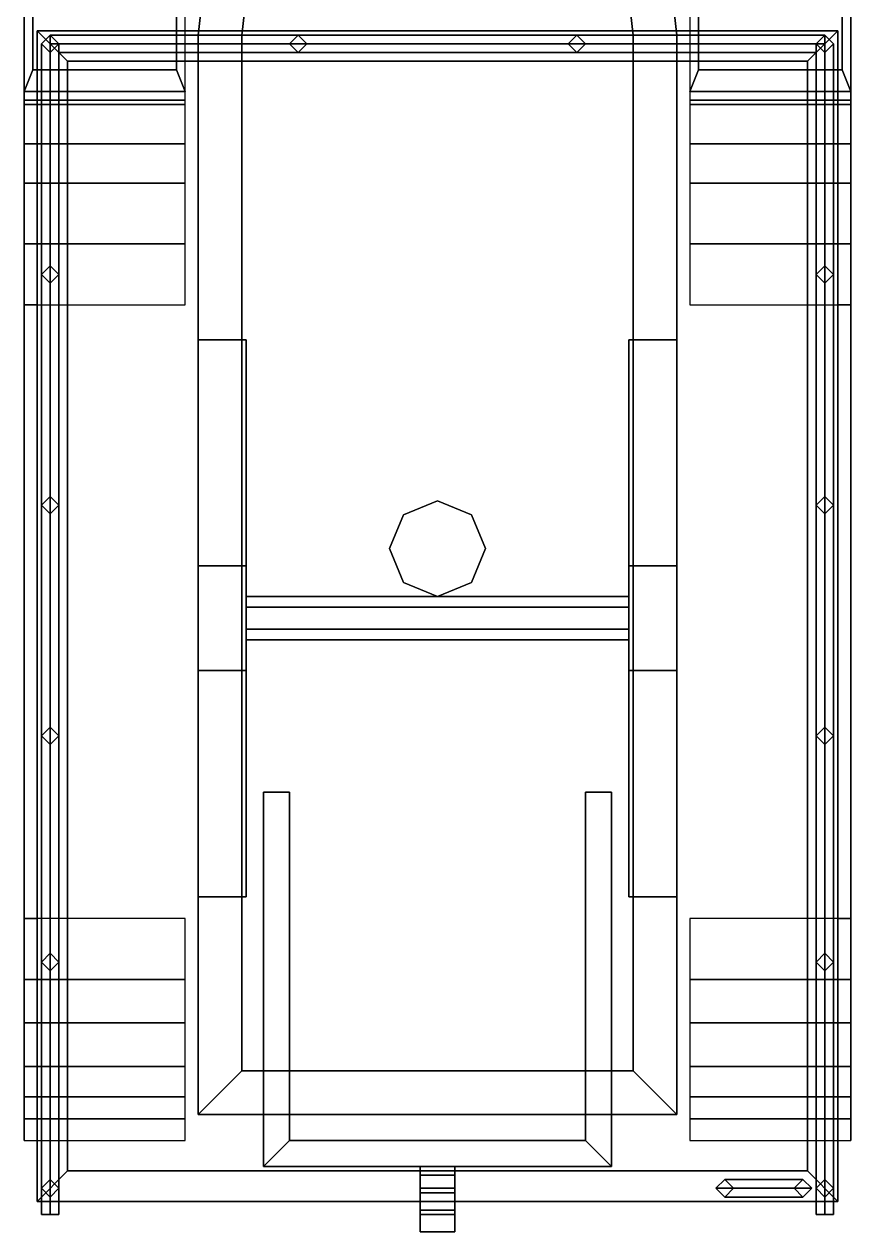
# Model space of a CAD drawing. Extents: x -0.95 to 0.95, y -2.69 to 2.71.
# Drawn here: x -0.95 to 0.95, y -2.69 to 0.085 of the extents above; entities that cross this region are included whole.
import ezdxf

# ---------------------------------------------------------------- set-up
doc = ezdxf.new("R2010")
doc.units = 0
doc.layers.get('0').update_dxf_attribs({"linetype": 'CONTINUOUS'})

msp = doc.modelspace()

# ---------------------------------------------------------------- linework, layer by layer
for points in [[(-0.39, 1.46, 0.61), (-0.55, 0.06, 0.61), (-0.55, 0.06, 0.71), (-0.39, 1.46, 0.71)], [(-0.29, 1.46, 0.61), (-0.45, 0.06, 0.61), (-0.55, 0.06, 0.61), (-0.39, 1.46, 0.61)], [(-0.55, 0.06, 0.71), (-0.45, 0.06, 0.71), (-0.29, 1.46, 0.71), (-0.39, 1.46, 0.71)], [(-0.29, 1.46, 0.71), (-0.45, 0.06, 0.71), (-0.45, 0.06, 0.61), (-0.29, 1.46, 0.61)], [(0.29, 1.46, 0.71), (0.45, 0.06, 0.71), (0.55, 0.06, 0.71), (0.39, 1.46, 0.71)], [(0.29, 1.46, 0.61), (0.45, 0.06, 0.61), (0.45, 0.06, 0.71), (0.29, 1.46, 0.71)], [(0.55, 0.06, 0.61), (0.45, 0.06, 0.61), (0.29, 1.46, 0.61), (0.39, 1.46, 0.61)], [(0.39, 1.46, 0.71), (0.55, 0.06, 0.71), (0.55, 0.06, 0.61), (0.39, 1.46, 0.61)], [(-0.95, -0.09, 0.46), (-0.95, 1.05, 0.46), (-0.95, 1.05, 0.4), (-0.95, -0.14, 0.4)], [(0.95, 1.05, 0.46), (0.95, -0.09, 0.46), (0.95, -0.14, 0.4), (0.95, 1.05, 0.4)], [(-0.95, 0.61, 0.66), (-0.95, -0.07, 0.66), (-0.93, -0.02, 0.69), (-0.93, 0.56, 0.69)], [(-0.95, 0.61, 0.46), (-0.95, -0.07, 0.46), (-0.95, -0.07, 0.66), (-0.95, 0.61, 0.66)], [(-0.6, -0.02, 0.69), (-0.58, -0.07, 0.66), (-0.58, 0.61, 0.66), (-0.6, 0.56, 0.69)], [(0.58, 0.61, 0.66), (0.58, -0.07, 0.66), (0.6, -0.02, 0.69), (0.6, 0.56, 0.69)], [(0.93, -0.02, 0.69), (0.95, -0.07, 0.66), (0.95, 0.61, 0.66), (0.93, 0.56, 0.69)], [(0.95, -0.07, 0.66), (0.95, -0.07, 0.46), (0.95, 0.61, 0.46), (0.95, 0.61, 0.66)], [(-0.93, 0.56, 0.69), (-0.93, -0.02, 0.69), (-0.6, -0.02, 0.69), (-0.6, 0.56, 0.69)], [(0.6, 0.56, 0.69), (0.6, -0.02, 0.69), (0.93, -0.02, 0.69), (0.93, 0.56, 0.69)], [(0.92, 0.07, 1), (0.92, -2.62, 1), (-0.92, -2.62, 1), (-0.92, 0.07, 1)], [(-0.92, 0.07, 1.58), (-0.85, 0, 1.58), (0.85, 0, 1.58), (0.92, 0.07, 1.58)], [(-0.92, 0.07, 1), (-0.92, 0.07, 1.58), (0.92, 0.07, 1.58), (0.92, 0.07, 1)], [(-0.92, -2.62, 1.58), (-0.85, -2.55, 1.58), (-0.85, 0, 1.58), (-0.92, 0.07, 1.58)], [(-0.92, -2.62, 1), (-0.92, -2.62, 1.58), (-0.92, 0.07, 1.58), (-0.92, 0.07, 1)], [(-0.89, 0.06, 1.58), (-0.91, 0.04, 1.58), (-0.91, 0.04, 1.91), (-0.89, 0.06, 1.93)], [(-0.91, -2.65, 1.91), (-0.89, -2.65, 1.93), (-0.89, 0.06, 1.93), (-0.91, 0.04, 1.91)], [(-0.87, 0.04, 1.58), (-0.89, 0.06, 1.58), (-0.89, 0.06, 1.93), (-0.87, 0.04, 1.91)], [(0.89, 0.06, 1.91), (0.87, 0.04, 1.89), (-0.87, 0.04, 1.89), (-0.89, 0.06, 1.91)], [(0.89, 0.04, 1.93), (0.89, 0.06, 1.91), (-0.89, 0.06, 1.91), (-0.89, 0.04, 1.93)], [(-0.89, -2.65, 1.93), (-0.87, -2.65, 1.91), (-0.87, 0.04, 1.91), (-0.89, 0.06, 1.93)], [(-0.55, 0.06, 0.61), (-0.55, -2.42, 0.61), (-0.55, -2.42, 0.71), (-0.55, 0.06, 0.71)], [(-0.55, -2.42, 0.71), (-0.45, -2.32, 0.71), (-0.45, 0.06, 0.71), (-0.55, 0.06, 0.71)], [(-0.45, 0.06, 0.61), (-0.45, -2.32, 0.61), (-0.55, -2.42, 0.61), (-0.55, 0.06, 0.61)], [(-0.45, 0.06, 0.71), (-0.45, -2.32, 0.71), (-0.45, -2.32, 0.61), (-0.45, 0.06, 0.61)], [(-0.32, 0.06, 1.58), (-0.34, 0.04, 1.58), (-0.34, 0.04, 1.89), (-0.32, 0.06, 1.91)], [(-0.3, 0.04, 1.58), (-0.32, 0.06, 1.58), (-0.32, 0.06, 1.91), (-0.3, 0.04, 1.89)], [(0.32, 0.06, 1.58), (0.3, 0.04, 1.58), (0.3, 0.04, 1.89), (0.32, 0.06, 1.91)], [(0.34, 0.04, 1.58), (0.32, 0.06, 1.58), (0.32, 0.06, 1.91), (0.34, 0.04, 1.89)], [(0.45, 0.06, 0.61), (0.45, -2.32, 0.61), (0.45, -2.32, 0.71), (0.45, 0.06, 0.71)], [(0.45, 0.06, 0.71), (0.45, -2.32, 0.71), (0.55, -2.42, 0.71), (0.55, 0.06, 0.71)], [(0.55, -2.42, 0.61), (0.45, -2.32, 0.61), (0.45, 0.06, 0.61), (0.55, 0.06, 0.61)], [(0.55, 0.06, 0.71), (0.55, -2.42, 0.71), (0.55, -2.42, 0.61), (0.55, 0.06, 0.61)], [(0.85, -2.55, 1.58), (0.92, -2.62, 1.58), (0.92, 0.07, 1.58), (0.85, 0, 1.58)], [(0.89, 0.06, 1.58), (0.87, 0.04, 1.58), (0.87, 0.04, 1.91), (0.89, 0.06, 1.93)], [(0.87, -2.65, 1.91), (0.89, -2.65, 1.93), (0.89, 0.06, 1.93), (0.87, 0.04, 1.91)], [(0.91, 0.04, 1.58), (0.89, 0.06, 1.58), (0.89, 0.06, 1.93), (0.91, 0.04, 1.91)], [(0.89, -2.65, 1.93), (0.91, -2.65, 1.91), (0.91, 0.04, 1.91), (0.89, 0.06, 1.93)], [(0.92, 0.07, 1), (0.92, 0.07, 1.58), (0.92, -2.62, 1.58), (0.92, -2.62, 1)], [(-0.91, 0.04, 1.58), (-0.89, 0.02, 1.58), (-0.89, 0.02, 1.89), (-0.91, 0.04, 1.91)], [(-0.89, -2.65, 1.89), (-0.91, -2.65, 1.91), (-0.91, 0.04, 1.91), (-0.89, 0.02, 1.89)], [(-0.89, 0.02, 1.58), (-0.87, 0.04, 1.58), (-0.87, 0.04, 1.91), (-0.89, 0.02, 1.89)], [(0.87, 0.02, 1.91), (0.89, 0.04, 1.93), (-0.89, 0.04, 1.93), (-0.87, 0.02, 1.91)], [(-0.87, -2.65, 1.91), (-0.89, -2.65, 1.89), (-0.89, 0.02, 1.89), (-0.87, 0.04, 1.91)], [(0.87, 0.04, 1.89), (0.87, 0.02, 1.91), (-0.87, 0.02, 1.91), (-0.87, 0.04, 1.89)], [(-0.34, 0.04, 1.58), (-0.32, 0.02, 1.58), (-0.32, 0.02, 1.91), (-0.34, 0.04, 1.89)], [(-0.32, 0.02, 1.58), (-0.3, 0.04, 1.58), (-0.3, 0.04, 1.89), (-0.32, 0.02, 1.91)], [(0.3, 0.04, 1.58), (0.32, 0.02, 1.58), (0.32, 0.02, 1.91), (0.3, 0.04, 1.89)], [(0.32, 0.02, 1.58), (0.34, 0.04, 1.58), (0.34, 0.04, 1.89), (0.32, 0.02, 1.91)], [(0.87, 0.04, 1.58), (0.89, 0.02, 1.58), (0.89, 0.02, 1.89), (0.87, 0.04, 1.91)], [(0.89, -2.65, 1.89), (0.87, -2.65, 1.91), (0.87, 0.04, 1.91), (0.89, 0.02, 1.89)], [(0.89, 0.02, 1.58), (0.91, 0.04, 1.58), (0.91, 0.04, 1.91), (0.89, 0.02, 1.89)], [(0.91, -2.65, 1.91), (0.89, -2.65, 1.89), (0.89, 0.02, 1.89), (0.91, 0.04, 1.91)], [(-0.85, 0, 1.07), (-0.85, -2.55, 1.07), (0.85, -2.55, 1.07), (0.85, 0, 1.07)], [(0.85, 0, 1.07), (0.85, 0, 1.58), (-0.85, 0, 1.58), (-0.85, 0, 1.07)], [(-0.85, 0, 1.07), (-0.85, 0, 1.58), (-0.85, -2.55, 1.58), (-0.85, -2.55, 1.07)], [(0.85, -2.55, 1.07), (0.85, -2.55, 1.58), (0.85, 0, 1.58), (0.85, 0, 1.07)], [(-0.93, -0.02, 0.69), (-0.95, -0.07, 0.66), (-0.58, -0.07, 0.66), (-0.6, -0.02, 0.69)], [(0.6, -0.02, 0.69), (0.58, -0.07, 0.66), (0.95, -0.07, 0.66), (0.93, -0.02, 0.69)], [(-0.95, -0.07, 0.66), (-0.95, -0.07, 0.46), (-0.58, -0.07, 0.46), (-0.58, -0.07, 0.66)], [(-0.95, -0.07, 0.46), (-0.95, -0.09, 0.46), (-0.58, -0.09, 0.46), (-0.58, -0.07, 0.46)], [(0.58, -0.07, 0.66), (0.58, -0.07, 0.46), (0.95, -0.07, 0.46), (0.95, -0.07, 0.66)], [(0.58, -0.07, 0.46), (0.58, -0.09, 0.46), (0.95, -0.09, 0.46), (0.95, -0.07, 0.46)], [(-0.95, -0.09, 0.46), (-0.95, -0.1, 0.52), (-0.58, -0.1, 0.52), (-0.58, -0.09, 0.46)], [(-0.95, -0.1, 0.52), (-0.95, -0.09, 0.46), (-0.95, -0.14, 0.4), (-0.95, -0.16, 0.51)], [(-0.95, -0.1, 0.52), (-0.95, -0.19, 0.72), (-0.58, -0.19, 0.72), (-0.58, -0.1, 0.52)], [(-0.95, -0.19, 0.72), (-0.95, -0.1, 0.52), (-0.95, -0.16, 0.51), (-0.95, -0.26, 0.71)], [(0.58, -0.09, 0.46), (0.58, -0.1, 0.52), (0.95, -0.1, 0.52), (0.95, -0.09, 0.46)], [(0.58, -0.1, 0.52), (0.58, -0.19, 0.72), (0.95, -0.19, 0.72), (0.95, -0.1, 0.52)], [(0.95, -0.09, 0.46), (0.95, -0.1, 0.52), (0.95, -0.16, 0.51), (0.95, -0.14, 0.4)], [(0.95, -0.1, 0.52), (0.95, -0.19, 0.72), (0.95, -0.26, 0.71), (0.95, -0.16, 0.51)], [(-0.95, -0.19, 0.72), (-0.95, -0.28, 0.84), (-0.58, -0.28, 0.84), (-0.58, -0.19, 0.72)], [(-0.95, -0.28, 0.84), (-0.95, -0.19, 0.72), (-0.95, -0.26, 0.71), (-0.95, -0.32, 0.79)], [(0.58, -0.19, 0.72), (0.58, -0.28, 0.84), (0.95, -0.28, 0.84), (0.95, -0.19, 0.72)], [(0.95, -0.19, 0.72), (0.95, -0.28, 0.84), (0.95, -0.32, 0.79), (0.95, -0.26, 0.71)], [(-0.95, -0.28, 0.84), (-0.95, -0.42, 0.95), (-0.58, -0.42, 0.95), (-0.58, -0.28, 0.84)], [(-0.95, -0.42, 0.95), (-0.95, -0.28, 0.84), (-0.95, -0.32, 0.79), (-0.95, -0.48, 0.91)], [(0.58, -0.28, 0.84), (0.58, -0.42, 0.95), (0.95, -0.42, 0.95), (0.95, -0.28, 0.84)], [(0.95, -0.28, 0.84), (0.95, -0.42, 0.95), (0.95, -0.48, 0.91), (0.95, -0.32, 0.79)], [(-0.95, -0.42, 0.95), (-0.95, -0.56, 1), (-0.58, -0.56, 1), (-0.58, -0.42, 0.95)], [(-0.95, -0.56, 1), (-0.95, -0.42, 0.95), (-0.95, -0.48, 0.91), (-0.95, -0.62, 0.96)], [(0.58, -0.42, 0.95), (0.58, -0.56, 1), (0.95, -0.56, 1), (0.95, -0.42, 0.95)], [(0.95, -0.42, 0.95), (0.95, -0.56, 1), (0.95, -0.62, 0.96), (0.95, -0.48, 0.91)], [(-0.89, -0.47, 1.58), (-0.91, -0.49, 1.58), (-0.91, -0.49, 1.91), (-0.89, -0.47, 1.89)], [(-0.87, -0.49, 1.58), (-0.89, -0.47, 1.58), (-0.89, -0.47, 1.89), (-0.87, -0.49, 1.91)], [(0.89, -0.47, 1.58), (0.87, -0.49, 1.58), (0.87, -0.49, 1.91), (0.89, -0.47, 1.89)], [(0.91, -0.49, 1.58), (0.89, -0.47, 1.58), (0.89, -0.47, 1.89), (0.91, -0.49, 1.91)], [(-0.91, -0.49, 1.58), (-0.89, -0.51, 1.58), (-0.89, -0.51, 1.89), (-0.91, -0.49, 1.91)], [(-0.89, -0.51, 1.58), (-0.87, -0.49, 1.58), (-0.87, -0.49, 1.91), (-0.89, -0.51, 1.89)], [(0.87, -0.49, 1.58), (0.89, -0.51, 1.58), (0.89, -0.51, 1.89), (0.87, -0.49, 1.91)], [(0.89, -0.51, 1.58), (0.91, -0.49, 1.58), (0.91, -0.49, 1.91), (0.89, -0.51, 1.89)], [(-0.95, -0.56, 1), (-0.95, -1.97, 1), (-0.92, -1.97, 1), (-0.92, -0.56, 1)], [(-0.95, -1.97, 1), (-0.95, -0.56, 1), (-0.95, -0.62, 0.96), (-0.95, -1.94, 0.96)], [(0.92, -0.56, 1), (0.92, -1.97, 1), (0.95, -1.97, 1), (0.95, -0.56, 1)], [(0.95, -0.56, 1), (0.95, -1.97, 1), (0.95, -1.94, 0.96), (0.95, -0.62, 0.96)], [(-0.44, -0.64, 0.34), (-0.44, -1.16, 0.28), (-0.55, -1.16, 0.28), (-0.55, -0.64, 0.34)], [(-0.55, -0.64, 0.49), (-0.55, -1.16, 0.61), (-0.44, -1.16, 0.61), (-0.44, -0.64, 0.49)], [(-0.44, -0.64, 0.49), (-0.44, -0.64, 0.34), (-0.55, -0.64, 0.34), (-0.55, -0.64, 0.49)], [(-0.55, -0.64, 0.34), (-0.55, -1.16, 0.28), (-0.55, -1.16, 0.61), (-0.55, -0.64, 0.49)], [(-0.44, -1.16, 0.61), (-0.44, -1.16, 0.28), (-0.44, -0.64, 0.34), (-0.44, -0.64, 0.49)], [(0.44, -0.64, 0.34), (0.44, -1.16, 0.28), (0.44, -1.16, 0.61), (0.44, -0.64, 0.49)], [(0.55, -0.64, 0.49), (0.55, -0.64, 0.34), (0.44, -0.64, 0.34), (0.44, -0.64, 0.49)], [(0.55, -0.64, 0.34), (0.55, -1.16, 0.28), (0.44, -1.16, 0.28), (0.44, -0.64, 0.34)], [(0.44, -0.64, 0.49), (0.44, -1.16, 0.61), (0.55, -1.16, 0.61), (0.55, -0.64, 0.49)], [(0.55, -1.16, 0.61), (0.55, -1.16, 0.28), (0.55, -0.64, 0.34), (0.55, -0.64, 0.49)], [(-0.89, -1, 1.58), (-0.91, -1.02, 1.58), (-0.91, -1.02, 1.91), (-0.89, -1, 1.89)], [(-0.91, -1.02, 1.58), (-0.89, -1.04, 1.58), (-0.89, -1.04, 1.89), (-0.91, -1.02, 1.91)], [(-0.87, -1.02, 1.58), (-0.89, -1, 1.58), (-0.89, -1, 1.89), (-0.87, -1.02, 1.91)], [(-0.89, -1.04, 1.58), (-0.87, -1.02, 1.58), (-0.87, -1.02, 1.91), (-0.89, -1.04, 1.89)], [(0, -1.01, 1.07), (-0.0778, -1.0422, 1.07), (-0.0778, -1.0422, 1.97), (0, -1.01, 1.97)], [(0.0778, -1.0422, 1.07), (0, -1.01, 1.07), (0, -1.01, 1.97), (0.0778, -1.0422, 1.97)], [(0.89, -1, 1.58), (0.87, -1.02, 1.58), (0.87, -1.02, 1.91), (0.89, -1, 1.89)], [(0.87, -1.02, 1.58), (0.89, -1.04, 1.58), (0.89, -1.04, 1.89), (0.87, -1.02, 1.91)], [(0.91, -1.02, 1.58), (0.89, -1, 1.58), (0.89, -1, 1.89), (0.91, -1.02, 1.91)], [(0.89, -1.04, 1.58), (0.91, -1.02, 1.58), (0.91, -1.02, 1.91), (0.89, -1.04, 1.89)], [(-0.0778, -1.0422, 1.07), (-0.11, -1.12, 1.07), (-0.11, -1.12, 1.97), (-0.0778, -1.0422, 1.97)], [(0.11, -1.12, 1.07), (0.0778, -1.0422, 1.07), (0.0778, -1.0422, 1.97), (0.11, -1.12, 1.97)], [(-0.11, -1.12, 1.07), (-0.0778, -1.1978, 1.07), (-0.0778, -1.1978, 1.97), (-0.11, -1.12, 1.97)], [(0.0778, -1.1978, 1.07), (0.11, -1.12, 1.07), (0.11, -1.12, 1.97), (0.0778, -1.1978, 1.97)], [(-0.44, -1.16, 0.28), (-0.44, -1.4, 0.28), (-0.55, -1.4, 0.28), (-0.55, -1.16, 0.28)], [(-0.55, -1.16, 0.61), (-0.55, -1.4, 0.61), (-0.44, -1.4, 0.61), (-0.44, -1.16, 0.61)], [(-0.55, -1.16, 0.28), (-0.55, -1.4, 0.28), (-0.55, -1.4, 0.61), (-0.55, -1.16, 0.61)], [(-0.44, -1.4, 0.61), (-0.44, -1.4, 0.28), (-0.44, -1.16, 0.28), (-0.44, -1.16, 0.61)], [(0.44, -1.16, 0.28), (0.44, -1.4, 0.28), (0.44, -1.4, 0.61), (0.44, -1.16, 0.61)], [(0.55, -1.16, 0.28), (0.55, -1.4, 0.28), (0.44, -1.4, 0.28), (0.44, -1.16, 0.28)], [(0.44, -1.16, 0.61), (0.44, -1.4, 0.61), (0.55, -1.4, 0.61), (0.55, -1.16, 0.61)], [(0.55, -1.4, 0.61), (0.55, -1.4, 0.28), (0.55, -1.16, 0.28), (0.55, -1.16, 0.61)], [(-0.0778, -1.1978, 1.07), (0, -1.23, 1.07), (0, -1.23, 1.97), (-0.0778, -1.1978, 1.97)], [(0, -1.23, 1.07), (0.0778, -1.1978, 1.07), (0.0778, -1.1978, 1.97), (0, -1.23, 1.97)], [(0.44, -1.255, 0.5033), (0.44, -1.23, 0.46), (-0.44, -1.23, 0.46), (-0.44, -1.255, 0.5033)], [(0.44, -1.23, 0.46), (0.44, -1.255, 0.4167), (-0.44, -1.255, 0.4167), (-0.44, -1.23, 0.46)], [(0.44, -1.305, 0.5033), (0.44, -1.255, 0.5033), (-0.44, -1.255, 0.5033), (-0.44, -1.305, 0.5033)], [(0.44, -1.255, 0.4167), (0.44, -1.305, 0.4167), (-0.44, -1.305, 0.4167), (-0.44, -1.255, 0.4167)], [(0.44, -1.33, 0.46), (0.44, -1.305, 0.5033), (-0.44, -1.305, 0.5033), (-0.44, -1.33, 0.46)], [(0.44, -1.305, 0.4167), (0.44, -1.33, 0.46), (-0.44, -1.33, 0.46), (-0.44, -1.305, 0.4167)], [(-0.55, -1.92, 0.34), (-0.55, -1.4, 0.28), (-0.44, -1.4, 0.28), (-0.44, -1.92, 0.34)], [(-0.44, -1.92, 0.49), (-0.44, -1.4, 0.61), (-0.55, -1.4, 0.61), (-0.55, -1.92, 0.49)], [(-0.55, -1.4, 0.61), (-0.55, -1.4, 0.28), (-0.55, -1.92, 0.34), (-0.55, -1.92, 0.49)], [(-0.44, -1.92, 0.34), (-0.44, -1.4, 0.28), (-0.44, -1.4, 0.61), (-0.44, -1.92, 0.49)], [(0.44, -1.4, 0.61), (0.44, -1.4, 0.28), (0.44, -1.92, 0.34), (0.44, -1.92, 0.49)], [(0.44, -1.92, 0.34), (0.44, -1.4, 0.28), (0.55, -1.4, 0.28), (0.55, -1.92, 0.34)], [(0.55, -1.92, 0.49), (0.55, -1.4, 0.61), (0.44, -1.4, 0.61), (0.44, -1.92, 0.49)], [(0.55, -1.92, 0.34), (0.55, -1.4, 0.28), (0.55, -1.4, 0.61), (0.55, -1.92, 0.49)], [(-0.89, -1.53, 1.58), (-0.91, -1.55, 1.58), (-0.91, -1.55, 1.91), (-0.89, -1.53, 1.89)], [(-0.91, -1.55, 1.58), (-0.89, -1.57, 1.58), (-0.89, -1.57, 1.89), (-0.91, -1.55, 1.91)], [(-0.87, -1.55, 1.58), (-0.89, -1.53, 1.58), (-0.89, -1.53, 1.89), (-0.87, -1.55, 1.91)], [(-0.89, -1.57, 1.58), (-0.87, -1.55, 1.58), (-0.87, -1.55, 1.91), (-0.89, -1.57, 1.89)], [(0.89, -1.53, 1.58), (0.87, -1.55, 1.58), (0.87, -1.55, 1.91), (0.89, -1.53, 1.89)], [(0.87, -1.55, 1.58), (0.89, -1.57, 1.58), (0.89, -1.57, 1.89), (0.87, -1.55, 1.91)], [(0.91, -1.55, 1.58), (0.89, -1.53, 1.58), (0.89, -1.53, 1.89), (0.91, -1.55, 1.91)], [(0.89, -1.57, 1.58), (0.91, -1.55, 1.58), (0.91, -1.55, 1.91), (0.89, -1.57, 1.89)], [(-0.4, -1.68, 0.54), (-0.4, -1.68, 0.38), (-0.4, -2.54, 0.38), (-0.4, -2.54, 0.54)], [(-0.4, -1.68, 0.38), (-0.34, -1.68, 0.38), (-0.34, -2.48, 0.38), (-0.4, -2.54, 0.38)], [(-0.4, -2.54, 0.54), (-0.34, -2.48, 0.54), (-0.34, -1.68, 0.54), (-0.4, -1.68, 0.54)], [(-0.34, -1.68, 0.54), (-0.34, -1.68, 0.38), (-0.4, -1.68, 0.38), (-0.4, -1.68, 0.54)], [(-0.34, -2.48, 0.54), (-0.34, -2.48, 0.38), (-0.34, -1.68, 0.38), (-0.34, -1.68, 0.54)], [(0.4, -1.68, 0.54), (0.4, -1.68, 0.38), (0.34, -1.68, 0.38), (0.34, -1.68, 0.54)], [(0.34, -1.68, 0.54), (0.34, -1.68, 0.38), (0.34, -2.48, 0.38), (0.34, -2.48, 0.54)], [(0.34, -1.68, 0.38), (0.4, -1.68, 0.38), (0.4, -2.54, 0.38), (0.34, -2.48, 0.38)], [(0.34, -2.48, 0.54), (0.4, -2.54, 0.54), (0.4, -1.68, 0.54), (0.34, -1.68, 0.54)], [(0.4, -2.54, 0.54), (0.4, -2.54, 0.38), (0.4, -1.68, 0.38), (0.4, -1.68, 0.54)], [(-0.95, -2.11, 0.94), (-0.95, -1.97, 1), (-0.95, -1.94, 0.96), (-0.95, -2.09, 0.91)], [(-0.55, -1.92, 0.49), (-0.55, -1.92, 0.34), (-0.44, -1.92, 0.34), (-0.44, -1.92, 0.49)], [(0.44, -1.92, 0.49), (0.44, -1.92, 0.34), (0.55, -1.92, 0.34), (0.55, -1.92, 0.49)], [(0.95, -1.97, 1), (0.95, -2.11, 0.94), (0.95, -2.09, 0.91), (0.95, -1.94, 0.96)], [(-0.95, -1.97, 1), (-0.95, -2.11, 0.94), (-0.58, -2.11, 0.94), (-0.58, -1.97, 1)], [(0.58, -1.97, 1), (0.58, -2.11, 0.94), (0.95, -2.11, 0.94), (0.95, -1.97, 1)], [(-0.89, -2.05, 1.58), (-0.91, -2.07, 1.58), (-0.91, -2.07, 1.91), (-0.89, -2.05, 1.89)], [(-0.87, -2.07, 1.58), (-0.89, -2.05, 1.58), (-0.89, -2.05, 1.89), (-0.87, -2.07, 1.91)], [(0.89, -2.05, 1.58), (0.87, -2.07, 1.58), (0.87, -2.07, 1.91), (0.89, -2.05, 1.89)], [(0.91, -2.07, 1.58), (0.89, -2.05, 1.58), (0.89, -2.05, 1.89), (0.91, -2.07, 1.91)], [(-0.91, -2.07, 1.58), (-0.89, -2.09, 1.58), (-0.89, -2.09, 1.89), (-0.91, -2.07, 1.91)], [(-0.89, -2.09, 1.58), (-0.87, -2.07, 1.58), (-0.87, -2.07, 1.91), (-0.89, -2.09, 1.89)], [(0.87, -2.07, 1.58), (0.89, -2.09, 1.58), (0.89, -2.09, 1.89), (0.87, -2.07, 1.91)], [(0.89, -2.09, 1.58), (0.91, -2.07, 1.58), (0.91, -2.07, 1.91), (0.89, -2.09, 1.89)], [(-0.95, -2.21, 0.87), (-0.95, -2.11, 0.94), (-0.95, -2.09, 0.91), (-0.95, -2.18, 0.84)], [(0.95, -2.11, 0.94), (0.95, -2.21, 0.87), (0.95, -2.18, 0.84), (0.95, -2.09, 0.91)], [(-0.95, -2.11, 0.94), (-0.95, -2.21, 0.87), (-0.58, -2.21, 0.87), (-0.58, -2.11, 0.94)], [(0.58, -2.11, 0.94), (0.58, -2.21, 0.87), (0.95, -2.21, 0.87), (0.95, -2.11, 0.94)], [(-0.95, -2.31, 0.75), (-0.95, -2.21, 0.87), (-0.95, -2.18, 0.84), (-0.95, -2.27, 0.73)], [(0.95, -2.21, 0.87), (0.95, -2.31, 0.75), (0.95, -2.27, 0.73), (0.95, -2.18, 0.84)], [(-0.95, -2.21, 0.87), (-0.95, -2.31, 0.75), (-0.58, -2.31, 0.75), (-0.58, -2.21, 0.87)], [(0.58, -2.21, 0.87), (0.58, -2.31, 0.75), (0.95, -2.31, 0.75), (0.95, -2.21, 0.87)], [(-0.95, -2.38, 0.59), (-0.95, -2.31, 0.75), (-0.95, -2.27, 0.73), (-0.95, -2.33, 0.56)], [(0.95, -2.31, 0.75), (0.95, -2.38, 0.59), (0.95, -2.33, 0.56), (0.95, -2.27, 0.73)], [(-0.95, -2.31, 0.75), (-0.95, -2.38, 0.59), (-0.58, -2.38, 0.59), (-0.58, -2.31, 0.75)], [(-0.95, -2.43, 0.49), (-0.95, -2.38, 0.59), (-0.95, -2.33, 0.56), (-0.95, -2.39, 0.46)], [(-0.45, -2.32, 0.61), (0.45, -2.32, 0.61), (0.55, -2.42, 0.61), (-0.55, -2.42, 0.61)], [(0.55, -2.42, 0.71), (0.45, -2.32, 0.71), (-0.45, -2.32, 0.71), (-0.55, -2.42, 0.71)], [(-0.45, -2.32, 0.71), (0.45, -2.32, 0.71), (0.45, -2.32, 0.61), (-0.45, -2.32, 0.61)], [(0.58, -2.31, 0.75), (0.58, -2.38, 0.59), (0.95, -2.38, 0.59), (0.95, -2.31, 0.75)], [(0.95, -2.38, 0.59), (0.95, -2.43, 0.49), (0.95, -2.39, 0.46), (0.95, -2.33, 0.56)], [(-0.95, -2.38, 0.59), (-0.95, -2.43, 0.49), (-0.58, -2.43, 0.49), (-0.58, -2.38, 0.59)], [(0.58, -2.38, 0.59), (0.58, -2.43, 0.49), (0.95, -2.43, 0.49), (0.95, -2.38, 0.59)], [(-0.95, -2.48, 0.44), (-0.95, -2.43, 0.49), (-0.95, -2.39, 0.46), (-0.95, -2.46, 0.41)], [(0.95, -2.43, 0.49), (0.95, -2.48, 0.44), (0.95, -2.46, 0.41), (0.95, -2.39, 0.46)], [(-0.95, -2.43, 0.49), (-0.95, -2.48, 0.44), (-0.58, -2.48, 0.44), (-0.58, -2.43, 0.49)], [(-0.55, -2.42, 0.61), (0.55, -2.42, 0.61), (0.55, -2.42, 0.71), (-0.55, -2.42, 0.71)], [(0.58, -2.43, 0.49), (0.58, -2.48, 0.44), (0.95, -2.48, 0.44), (0.95, -2.43, 0.49)], [(0.34, -2.48, 0.38), (0.4, -2.54, 0.38), (-0.4, -2.54, 0.38), (-0.34, -2.48, 0.38)], [(-0.34, -2.48, 0.54), (-0.4, -2.54, 0.54), (0.4, -2.54, 0.54), (0.34, -2.48, 0.54)], [(0.34, -2.48, 0.54), (0.34, -2.48, 0.38), (-0.34, -2.48, 0.38), (-0.34, -2.48, 0.54)], [(-0.85, -2.55, 1.58), (-0.92, -2.62, 1.58), (0.92, -2.62, 1.58), (0.85, -2.55, 1.58)], [(-0.85, -2.55, 1.07), (-0.85, -2.55, 1.58), (0.85, -2.55, 1.58), (0.85, -2.55, 1.07)], [(-0.4, -2.54, 0.54), (-0.4, -2.54, 0.38), (0.4, -2.54, 0.38), (0.4, -2.54, 0.54)], [(-0.04, -2.54, 0.42), (-0.04, -2.56, 0.42), (-0.04, -2.6, 0.52), (-0.04, -2.54, 0.52)], [(0.04, -2.54, 0.42), (0.04, -2.56, 0.42), (-0.04, -2.56, 0.42), (-0.04, -2.54, 0.42)], [(-0.04, -2.54, 0.52), (-0.04, -2.6, 0.52), (0.04, -2.6, 0.52), (0.04, -2.54, 0.52)], [(0.04, -2.6, 0.52), (0.04, -2.56, 0.42), (0.04, -2.54, 0.42), (0.04, -2.54, 0.52)], [(-0.89, -2.57, 1.58), (-0.91, -2.59, 1.58), (-0.91, -2.59, 1.91), (-0.89, -2.57, 1.89)], [(-0.87, -2.59, 1.58), (-0.89, -2.57, 1.58), (-0.89, -2.57, 1.89), (-0.87, -2.59, 1.91)], [(-0.04, -2.56, 0.42), (-0.04, -2.59, 0.38), (-0.04, -2.6, 0.44), (-0.04, -2.6, 0.52)], [(0.04, -2.56, 0.42), (0.04, -2.59, 0.38), (-0.04, -2.59, 0.38), (-0.04, -2.56, 0.42)], [(0.04, -2.6, 0.44), (0.04, -2.59, 0.38), (0.04, -2.56, 0.42), (0.04, -2.6, 0.52)], [(0.66, -2.57, 0.55), (0.64, -2.59, 0.53), (0.64, -2.59, 1), (0.66, -2.57, 1)], [(0.84, -2.57, 0.55), (0.86, -2.59, 0.53), (0.64, -2.59, 0.53), (0.66, -2.57, 0.55)], [(0.68, -2.59, 0.57), (0.66, -2.57, 0.55), (0.66, -2.57, 1), (0.68, -2.59, 1)], [(0.84, -2.57, 0.9), (0.82, -2.59, 0.88), (0.68, -2.59, 0.88), (0.66, -2.57, 0.9)], [(0.82, -2.59, 0.92), (0.84, -2.57, 0.9), (0.66, -2.57, 0.9), (0.68, -2.59, 0.92)], [(0.84, -2.57, 0.74), (0.82, -2.59, 0.72), (0.68, -2.59, 0.72), (0.66, -2.57, 0.74)], [(0.82, -2.59, 0.76), (0.84, -2.57, 0.74), (0.66, -2.57, 0.74), (0.68, -2.59, 0.76)], [(0.82, -2.59, 0.57), (0.84, -2.57, 0.55), (0.66, -2.57, 0.55), (0.68, -2.59, 0.57)], [(0.84, -2.57, 0.55), (0.82, -2.59, 0.57), (0.82, -2.59, 1), (0.84, -2.57, 1)], [(0.86, -2.59, 0.53), (0.84, -2.57, 0.55), (0.84, -2.57, 1), (0.86, -2.59, 1)], [(0.89, -2.57, 1.58), (0.87, -2.59, 1.58), (0.87, -2.59, 1.91), (0.89, -2.57, 1.89)], [(0.91, -2.59, 1.58), (0.89, -2.57, 1.58), (0.89, -2.57, 1.89), (0.91, -2.59, 1.91)], [(-0.91, -2.59, 1.58), (-0.89, -2.61, 1.58), (-0.89, -2.61, 1.89), (-0.91, -2.59, 1.91)], [(-0.89, -2.61, 1.58), (-0.87, -2.59, 1.58), (-0.87, -2.59, 1.91), (-0.89, -2.61, 1.89)], [(-0.04, -2.59, 0.38), (-0.04, -2.65, 0.38), (-0.04, -2.64, 0.44), (-0.04, -2.6, 0.44)], [(0.04, -2.59, 0.38), (0.04, -2.65, 0.38), (-0.04, -2.65, 0.38), (-0.04, -2.59, 0.38)], [(-0.04, -2.6, 0.52), (-0.04, -2.6, 0.44), (0.04, -2.6, 0.44), (0.04, -2.6, 0.52)], [(-0.04, -2.6, 0.44), (-0.04, -2.64, 0.44), (0.04, -2.64, 0.44), (0.04, -2.6, 0.44)], [(0.04, -2.64, 0.44), (0.04, -2.65, 0.38), (0.04, -2.59, 0.38), (0.04, -2.6, 0.44)], [(0.64, -2.59, 0.53), (0.66, -2.61, 0.55), (0.66, -2.61, 1), (0.64, -2.59, 1)], [(0.86, -2.59, 0.53), (0.84, -2.61, 0.55), (0.66, -2.61, 0.55), (0.64, -2.59, 0.53)], [(0.66, -2.61, 0.55), (0.68, -2.59, 0.57), (0.68, -2.59, 1), (0.66, -2.61, 1)], [(0.82, -2.59, 0.88), (0.84, -2.61, 0.9), (0.66, -2.61, 0.9), (0.68, -2.59, 0.88)], [(0.84, -2.61, 0.9), (0.82, -2.59, 0.92), (0.68, -2.59, 0.92), (0.66, -2.61, 0.9)], [(0.82, -2.59, 0.72), (0.84, -2.61, 0.74), (0.66, -2.61, 0.74), (0.68, -2.59, 0.72)], [(0.84, -2.61, 0.74), (0.82, -2.59, 0.76), (0.68, -2.59, 0.76), (0.66, -2.61, 0.74)], [(0.84, -2.61, 0.55), (0.82, -2.59, 0.57), (0.68, -2.59, 0.57), (0.66, -2.61, 0.55)], [(0.82, -2.59, 0.57), (0.84, -2.61, 0.55), (0.84, -2.61, 1), (0.82, -2.59, 1)], [(0.84, -2.61, 0.55), (0.86, -2.59, 0.53), (0.86, -2.59, 1), (0.84, -2.61, 1)], [(0.87, -2.59, 1.58), (0.89, -2.61, 1.58), (0.89, -2.61, 1.89), (0.87, -2.59, 1.91)], [(0.89, -2.61, 1.58), (0.91, -2.59, 1.58), (0.91, -2.59, 1.91), (0.89, -2.61, 1.89)], [(0.92, -2.62, 1), (0.92, -2.62, 1.58), (-0.92, -2.62, 1.58), (-0.92, -2.62, 1)], [(-0.89, -2.65, 1.93), (-0.91, -2.65, 1.91), (-0.89, -2.65, 1.89), (-0.87, -2.65, 1.91)], [(-0.04, -2.64, 0.44), (-0.04, -2.64, 0.48), (0.04, -2.64, 0.48), (0.04, -2.64, 0.44)], [(-0.04, -2.65, 0.38), (-0.04, -2.69, 0.43), (-0.04, -2.64, 0.48), (-0.04, -2.64, 0.44)], [(-0.04, -2.69, 0.43), (-0.04, -2.69, 0.51), (-0.04, -2.65, 0.52), (-0.04, -2.64, 0.48)], [(-0.04, -2.64, 0.48), (-0.04, -2.65, 0.52), (0.04, -2.65, 0.52), (0.04, -2.64, 0.48)], [(0.04, -2.65, 0.38), (0.04, -2.69, 0.43), (-0.04, -2.69, 0.43), (-0.04, -2.65, 0.38)], [(-0.04, -2.65, 0.52), (-0.04, -2.69, 0.51), (0.04, -2.69, 0.51), (0.04, -2.65, 0.52)], [(0.04, -2.64, 0.48), (0.04, -2.69, 0.43), (0.04, -2.65, 0.38), (0.04, -2.64, 0.44)], [(0.04, -2.65, 0.52), (0.04, -2.69, 0.51), (0.04, -2.69, 0.43), (0.04, -2.64, 0.48)], [(0.89, -2.65, 1.93), (0.87, -2.65, 1.91), (0.89, -2.65, 1.89), (0.91, -2.65, 1.91)], [(0.04, -2.69, 0.43), (0.04, -2.69, 0.51), (-0.04, -2.69, 0.51), (-0.04, -2.69, 0.43)]]:
    msp.add_3dface(points)

doc.saveas('drawing.dxf')
